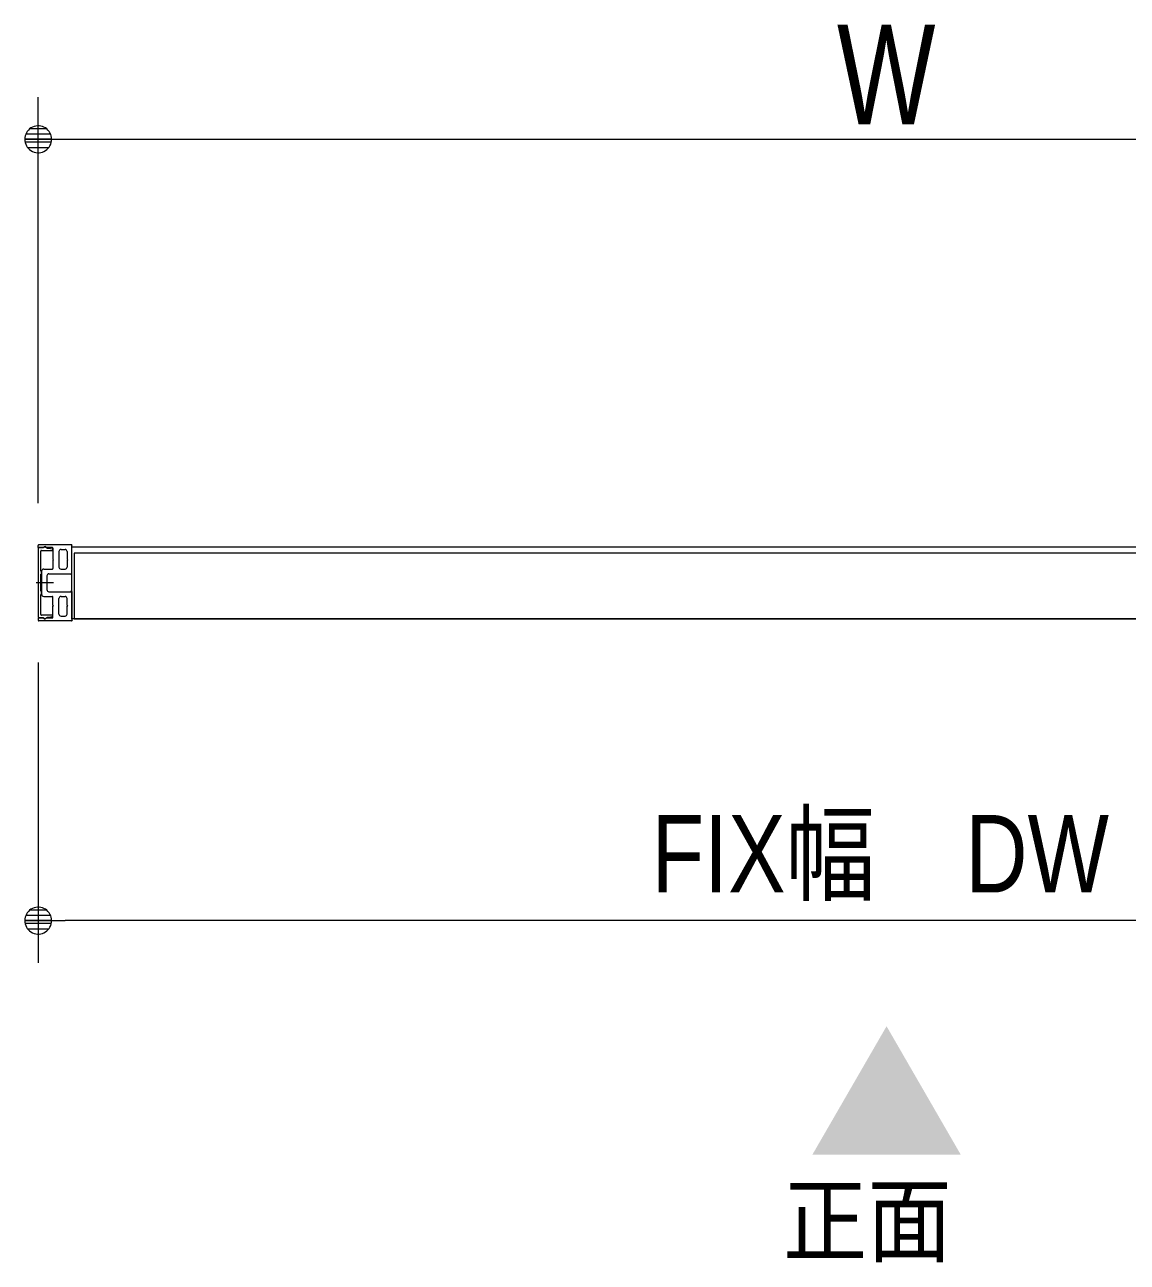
# Model space of a CAD drawing. Units: millimetres, scale not verified. Extents: x -6062 to 6062, y -3045 to 3045.
# Drawn here: x -3213 to -2691, y 940 to 1526 of the extents above; entities that cross this region are included whole.
import ezdxf
from ezdxf.enums import TextEntityAlignment as Align

# ---------------------------------------------------------------- set-up
doc = ezdxf.new("R2010")
doc.units = ezdxf.units.MM
doc.header["$LTSCALE"] = 20
doc.linetypes.add('CHAIN1', pattern=[8, 5, -1, 1, -1])
for name, color, linetype, lineweight in [('0-0_3一般', 7, 'Continuous', 9), ('0-1_2寸法-3', 7, 'Continuous', 9), ('0-2_2寸法-1', 7, 'Continuous', 9), ('0-3_0', 7, 'Continuous', 9)]:
    doc.layers.add(name, color=color, linetype=linetype, lineweight=lineweight)
doc.styles.add('ＭＳ ゴシック', font='')
doc.styles.add('ＭＳ Ｐゴシック', font='')
doc.styles.get('ＭＳ ゴシック').set_extended_font_data('MS Gothic')
doc.styles.get('ＭＳ Ｐゴシック').set_extended_font_data('MS PGothic')

# ---------------------------------------------------------------- blocks, each defined once
blk = doc.blocks.new('_Dot')
at = {"layer": '0-3_0'}
for p, q in [((-10, 0), (-20, 0)), ((9.78, 2), (-9.78, 2)), ((7.99, 6), (-7.99, 6)), ((9.16, -3.98), (-9.16, -3.98)), ((6, -7.98), (-6, -7.98))]:
    blk.add_line(p, q, dxfattribs=at)
for points in [[(10, 0), (9.92, 1.25), (9.69, 2.49), (9.3, 3.68), (8.76, 4.82), (8.09, 5.88), (7.29, 6.85), (6.37, 7.71), (5.36, 8.44), (4.26, 9.05), (3.09, 9.51), (1.87, 9.82), (0.63, 9.98), (-0.63, 9.98), (-1.87, 9.82), (-3.09, 9.51), (-4.26, 9.05), (-5.36, 8.44), (-6.37, 7.71), (-7.29, 6.85), (-8.09, 5.88), (-8.76, 4.82), (-9.3, 3.68), (-9.69, 2.49), (-9.92, 1.25), (-10, 0), (0, 0)], [(-10, 0), (-9.92, -1.25), (-9.69, -2.49), (-9.3, -3.68), (-8.76, -4.82), (-8.09, -5.88), (-7.29, -6.85), (-6.37, -7.71), (-5.36, -8.44), (-4.26, -9.05), (-3.09, -9.51), (-1.87, -9.82), (-0.63, -9.98), (0.63, -9.98), (1.87, -9.82), (3.09, -9.51), (4.26, -9.05), (5.36, -8.44), (6.37, -7.71), (7.29, -6.85), (8.09, -5.88), (8.76, -4.82), (9.3, -3.68), (9.69, -2.49), (9.92, -1.25), (10, 0), (0, 0)]]:
    blk.add_lwpolyline(points, close=True, dxfattribs=at)
blk = doc.blocks.new('グループ-33')
at = {"layer": '0-0_3一般'}
blk.add_lwpolyline([(-12680, 24900), (-12680, 25520), (-28040, 25520), (-28040, 24900)], close=True, dxfattribs=at)
blk = doc.blocks.new('グループ-36')
at = {"layer": '0-0_3一般'}
for p, q in [((-28246.8, 25559), (-28280.1, 25565.6)), ((-28242, 25552), (-28242, 25553.1)), ((-28356, 25350), (-28356, 25540)), ((-28350, 25546), (-28248, 25546)), ((-28356, 25160), (-28356, 25320)), ((-28356, 24940), (-28356, 25130)), ((-28248, 24934), (-28350, 24934)), ((-28280.1, 24914.4), (-28246.8, 24921)), ((-28242, 24926.9), (-28242, 24928))]:
    blk.add_line(p, q, dxfattribs=at)
at = {"layer": '0-0_3一般', "linetype": 'CHAIN1'}
blk.add_line((-28300.4, 25240), (-28420.4, 25240), dxfattribs=at)
at = {"layer": '0-0_3一般'}
for points in [[(-28330, 25570), (-28380, 25570), (-28380, 24910), (-28330, 24910)], [(-28284, 25566), (-28293.1, 25566), (-28315, 25578.7)], [(-28356, 25320), (-28350, 25320), (-28350, 25350), (-28356, 25350)], [(-28356, 25130), (-28350, 25130), (-28350, 25160), (-28356, 25160)], [(-28315, 24901.3), (-28293.1, 24914), (-28284, 24914)]]:
    blk.add_lwpolyline(points, dxfattribs=at)
for centre, radius, start, end in [((-28320, 25570), 10, 120, 180), ((-28320, 25570), 10, 60, 120), ((-28284, 25546), 20, 84.34503, 90), ((-28284, 25546), 20, 78.69007, 84.34503), ((-28248, 25553.1), 6, 39.34503, 78.69007), ((-28248, 25552), 6, 315, 0), ((-28248, 25553.1), 6, 0, 39.34503), ((-28350, 25540), 6, 135, 180), ((-28350, 25540), 6, 90, 135), ((-28248, 25552), 6, 270, 315), ((-28350, 24940), 6, 180, 225), ((-28350, 24940), 6, 225, 270), ((-28320, 24910), 10, 180, 240), ((-28320, 24910), 10, 240, 300), ((-28284, 24934), 20, 270, 275.65497), ((-28284, 24934), 20, 275.65497, 281.30993), ((-28248, 24928), 6, 45, 90), ((-28248, 24926.9), 6, 281.30993, 320.65497), ((-28248, 24928), 6, 0, 45), ((-28248, 24926.9), 6, 320.65497, 0)]:
    blk.add_arc(centre, radius, start, end, dxfattribs=at)
blk = doc.blocks.new('グループ-37')
at = {"layer": '0-0_3一般'}
for p, q in [((-28380, 25574), (-28380, 25594)), ((-28331, 25574), (-28380, 25574)), ((-28064, 25600), (-28374, 25600)), ((-28246, 25574), (-28303.4, 25574)), ((-28240, 25568), (-28240, 25463)), ((-28164, 25556), (-28126, 25556)), ((-28062, 25324), (-28062, 25592)), ((-28060, 25595.5), (-28060, 25596)), ((-28234, 25457), (-28240, 25463)), ((-28240, 25451), (-28234, 25457)), ((-28240, 25451), (-28240, 25375)), ((-28184, 25536), (-28184, 25389)), ((-28106, 25536), (-28106, 25463)), ((-28100, 25457), (-28106, 25463)), ((-28106, 25451), (-28100, 25457)), ((-28106, 25451), (-28106, 25389)), ((-28348, 25349), (-28348, 25131)), ((-28328, 25369), (-28246, 25369)), ((-28164, 25369), (-28126, 25369)), ((-28068, 25320), (-28066, 25320)), ((-28298, 25305), (-28298, 25175)), ((-28328, 25111), (-28246, 25111)), ((-28278, 25155), (-28072, 25155)), ((-28240, 25029), (-28240, 25105)), ((-28184, 24944), (-28184, 25091)), ((-28164, 25111), (-28126, 25111)), ((-28106, 25029), (-28106, 25091)), ((-28072, 25155), (-28072, 25156)), ((-28068, 25160), (-28066, 25160)), ((-28062, 25156), (-28062, 24888)), ((-28234, 25023), (-28240, 25029)), ((-28240, 25017), (-28234, 25023)), ((-28240, 24912), (-28240, 25017)), ((-28100, 25023), (-28106, 25029)), ((-28106, 25017), (-28100, 25023)), ((-28106, 24944), (-28106, 25017)), ((-28331, 24906), (-28380, 24906)), ((-28380, 24906), (-28380, 24886)), ((-28064, 24880), (-28374, 24880)), ((-28246, 24906), (-28303.4, 24906)), ((-28164, 24924), (-28126, 24924)), ((-28060, 24884.5), (-28060, 24884))]:
    blk.add_line(p, q, dxfattribs=at)
at = {"layer": '0-0_3一般', "linetype": 'CHAIN1'}
blk.add_line((-28234, 25240), (-28389.5, 25240), dxfattribs=at)
at = {"layer": '0-0_3一般'}
blk.add_lwpolyline([(-28278, 25325), (-28072, 25325), (-28072, 25324)], dxfattribs=at)
for centre, radius, start, end in [((-28374, 25594), 6, 135, 180), ((-28374, 25594), 6, 90, 135), ((-28331, 25578), 4, 270, 298.12551), ((-28331, 25578), 4, 298.12551, 326.25101), ((-28316, 25568), 14, 85.81397, 146.25101), ((-28316, 25568), 14, 25.37693, 85.81397), ((-28246, 25568), 6, 45, 90), ((-28246, 25568), 6, 0, 45), ((-28164, 25536), 20, 90, 135), ((-28126, 25536), 20, 45, 90), ((-28064, 25596), 4, 45, 90), ((-28064, 25595.5), 4, 300, 330), ((-28064, 25596), 4, 0, 45), ((-28064, 25595.5), 4, 330, 0), ((-28164, 25536), 20, 135, 180), ((-28126, 25536), 20, 0, 45), ((-28328, 25349), 20, 135, 180), ((-28328, 25349), 20, 90, 135), ((-28278, 25305), 20, 135, 180), ((-28278, 25305), 20, 90, 135), ((-28246, 25375), 6, 270, 315), ((-28246, 25375), 6, 315, 0), ((-28164, 25389), 20, 180, 225), ((-28164, 25389), 20, 225, 270), ((-28126, 25389), 20, 270, 315), ((-28126, 25389), 20, 315, 0), ((-28068, 25324), 4, 180, 225), ((-28068, 25324), 4, 225, 270), ((-28066, 25324), 4, 270, 315), ((-28066, 25324), 4, 315, 0), ((-28328, 25131), 20, 180, 225), ((-28328, 25131), 20, 225, 270), ((-28278, 25175), 20, 180, 225), ((-28278, 25175), 20, 225, 270), ((-28246, 25105), 6, 45, 90), ((-28246, 25105), 6, 0, 45), ((-28164, 25091), 20, 135, 180), ((-28164, 25091), 20, 90, 135), ((-28126, 25091), 20, 45, 90), ((-28126, 25091), 20, 0, 45), ((-28068, 25156), 4, 135, 180), ((-28068, 25156), 4, 90, 135), ((-28066, 25156), 4, 45, 90), ((-28066, 25156), 4, 0, 45), ((-28374, 24886), 6, 180, 225), ((-28374, 24886), 6, 225, 270), ((-28331, 24902), 4, 61.87449, 90), ((-28331, 24902), 4, 33.74899, 61.87449), ((-28316, 24912), 14, 213.74899, 274.18603), ((-28316, 24912), 14, 274.18603, 334.62307), ((-28246, 24912), 6, 270, 315), ((-28246, 24912), 6, 315, 0), ((-28164, 24944), 20, 180, 225), ((-28164, 24944), 20, 225, 270), ((-28126, 24944), 20, 270, 315), ((-28126, 24944), 20, 315, 0), ((-28064, 24884), 4, 270, 315), ((-28064, 24884.5), 4, 30, 60), ((-28064, 24884), 4, 315, 0), ((-28064, 24884.5), 4, 0, 30)]:
    blk.add_arc(centre, radius, start, end, dxfattribs=at)
blk.add_blockref('グループ-36', (0, 0), dxfattribs=at)
blk = doc.blocks.new('グループ-40')
at = {"layer": '0-0_3一般'}
blk.add_lwpolyline([(-28062, 24900), (-28062, 25580), (-12638, 25580), (-12638, 24900)], close=True, dxfattribs=at)
blk = doc.blocks.new('グループ-41')
at = {"layer": '0-0_3一般'}
for name in ['グループ-37', 'グループ-40', 'グループ-33']:
    blk.add_blockref(name, (0, 0), dxfattribs=at)

msp = doc.modelspace()

# ---------------------------------------------------------------- linework, layer by layer
at = {"layer": '0-1_2寸法-3'}
msp.add_solid([(-2769.93, 991.25), (-2805, 1052), (-2840.07, 991.25)], dxfattribs=at)
at = {"layer": '0-2_2寸法-1'}
for p, q in [((-3206.5, 1299.7), (-3206.5, 1492)), ((-3193.79, 1472), (-2416.21, 1472)), ((-3206.5, 1224.3), (-3206.5, 1082)), ((-2416.21, 1102), (-3193.79, 1102))]:
    msp.add_line(p, q, dxfattribs=at)

# ---------------------------------------------------------------- block references
at = {"layer": '0-0_3一般', "xscale": 0.05, "yscale": 0.05}
msp.add_blockref('グループ-41', (-1787.5, 0), dxfattribs=at)
at = {"layer": '0-2_2寸法-1', "xscale": 0.6356201, "yscale": 0.6356201, "rotation": 180}
for p in [(-3206.5, 1472), (-3206.5, 1102)]:
    msp.add_blockref('_Dot', p, dxfattribs=at)

# ---------------------------------------------------------------- texts
at = {"layer": '0-1_2寸法-3', "style": 'ＭＳ ゴシック', "width": 0.9}
msp.add_text('正面', height=32.55, dxfattribs=at).set_placement((-2854.08, 934.02), align=Align.BOTTOM_LEFT)
at = {"layer": '0-2_2寸法-1', "style": 'ＭＳ Ｐゴシック'}
for s, height, width, p in [('W', 47.17, 0.8, (-2828.46, 1464.93)), ('FIX幅\u3000DW', 36.69, 0.85, (-2916.27, 1104.35))]:
    msp.add_text(s, height=height, dxfattribs=dict(at, width=width)).set_placement(p, align=Align.BOTTOM_LEFT)

doc.saveas('drawing.dxf')
